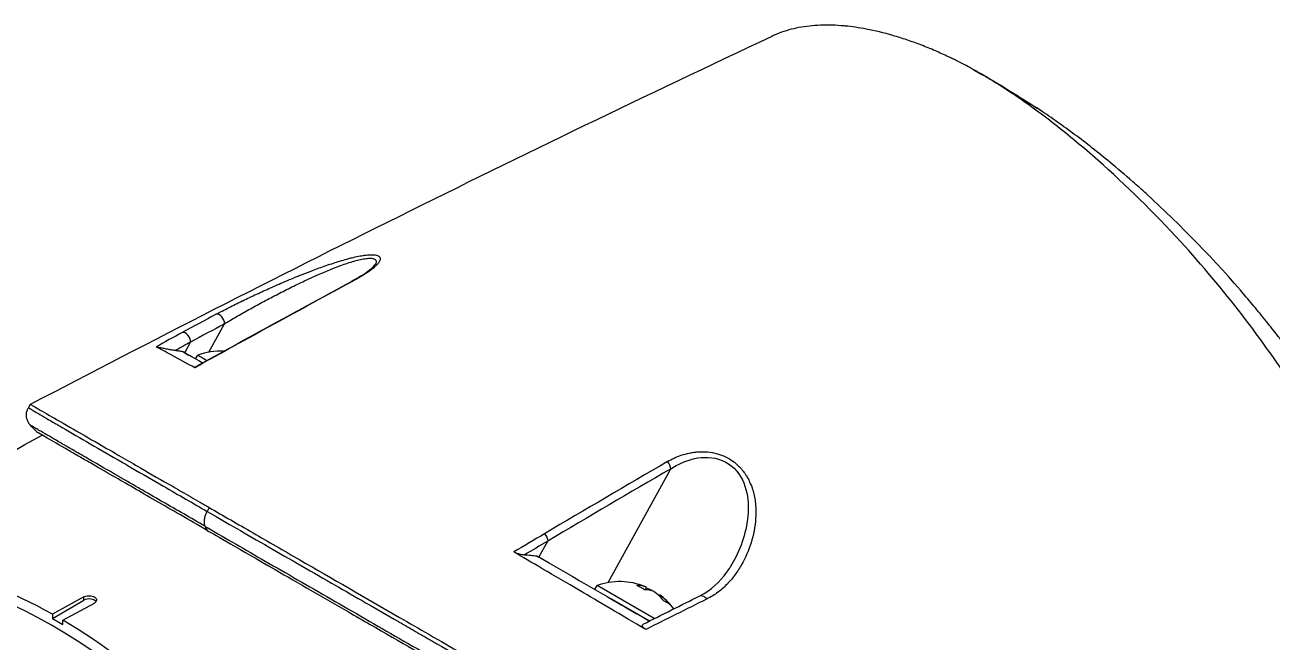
# Model space of a CAD drawing. Header units: millimetres. Extents: x 0 to 4378, y 0 to 2376.
# Drawn here: x 2588.9 to 2672.8, y 1942.1 to 1983.7 of the extents above; entities that cross this region are included whole.
import ezdxf

# ---------------------------------------------------------------- set-up
doc = ezdxf.new("R2010")
doc.units = ezdxf.units.MM
doc.header["$LTSCALE"] = 0.2
doc.layers.add('01_Object Line', color=4, linetype='Continuous')

# ---------------------------------------------------------------- blocks, each defined once
blk = doc.blocks.new('A$C7c2cc22e_1')
for p, q in [((102.235, 933.529), (102.235, 933.529)), ((91.054, 927.633), (92.104, 929.544)), ((89.428, 927.594), (89.821, 928.309)), ((89.3, 927.669), (89.69, 927.443)), ((90.157, 927.176), (90.306, 927.434)), ((90.174, 926.626), (90.174, 926.626)), ((90.65, 926.889), (90.65, 926.889)), ((78.909, 923.898), (79.039, 924.124)), ((78.905, 923.9), (78.905, 923.9)), ((80.008, 922.151), (80.009, 922.151)), ((117.924, 912.119), (122.132, 919.782)), ((125.691, 920.304), (125.69, 920.304)), ((91.08, 917.172), (90.933, 916.919)), ((113.263, 913.833), (113.858, 914.917)), ((113.139, 913.904), (113.263, 913.833)), ((113.947, 913.437), (113.263, 913.833)), ((117.026, 911.662), (117.176, 911.921)), ((121.026, 909.698), (117.176, 911.921)), ((120.409, 911.632), (120.512, 911.809)), ((120.857, 911.57), (120.874, 911.6)), ((82.646, 911.156), (80.525, 909.994)), ((80.525, 909.712), (82.646, 910.937)), ((81.232, 909.586), (83.353, 910.748)), ((82.646, 910.937), (82.646, 911.156)), ((120.705, 909.537), (118.107, 911.037)), ((118.714, 910.685), (118.715, 910.686)), ((118.714, 910.685), (118.714, 910.685)), ((121.351, 911.242), (121.387, 911.304)), ((124.101, 911.241), (124.101, 911.241)), ((80.525, 909.994), (80.525, 909.712)), ((80.525, 909.712), (81.232, 909.304)), ((81.232, 909.304), (81.232, 909.586))]:
    blk.add_line(p, q)
for centre, start, end in [((91.834, 923.181), 87.31196, 109.76118), ((91.834, 923.181), 86.57303, 86.57396), ((118.704, 907.668), 67.98555, 109.76073), ((118.704, 907.668), 36.52422, 52.01445)]:
    blk.add_arc(centre, 4.52, start, end)
for centre, major_axis, ratio, start_param, end_param in [((133.08, 906.746), (-1.496, 41.655), 0.767694, 5.786682, 5.852422), ((66.368, 163.644), (435.313, 800.982), 0.572302, 0.719728, 0.72334), ((91.744, 929.737), (-0.237, 0.44), 0.615624, 3.963437, 6.144097), ((72.344, 153.682), (434.089, 810.828), 0.577163, 0.716886, 0.720464), ((65.959, 147.163), (444.564, 818.233), 0.57237, 0.723269, 0.725998), ((72.036, 140.179), (441.655, 824.96), 0.577163, 0.720458, 0.722055), ((89.461, 928.501), (-0.239, 0.439), 0.6137, 3.961397, 6.133418), ((93.294, 925.709), (-2.988, 1.725), 0.000011, 6.283177, 6.938609), ((93.144, 925.449), (2.988, -1.725), 0.000011, 3.723713, 3.723726), ((93.294, 925.709), (2.988, -1.725), 0.000011, 3.813039, 3.813052), ((132.997, -284.581), (678.522, 1280.583), 0.58036, 0.750947, 0.759176), ((127.981, -285.399), (685.926, 1281.23), 0.577163, 0.753645, 0.761848), ((80.525, 877.379), (19.5, -33.775), 0.57735, 0, 3.141593), ((77.343, 875.542), (19.5, -33.775), 0.57735, 0, 3.141593), ((132.983, -290.741), (682.157, 1287.152), 0.580301, 0.759225, 0.761263), ((128.043, -291.078), (689.171, 1287.289), 0.577163, 0.761844, 0.763406), ((118.575, 910.767), (-32.305, 18.651), 0.000022, 1.401729, 1.636771), ((76.282, 874.929), (19.5, -33.775), 0.57735, 6.276472, 9.431491), ((118.448, 907.816), (2.252, 3.901), 0.57735, 0.080554, 0.3277), ((117.979, 908.086), (2.14, 3.707), 0.816497, 6.1984, 6.367971), ((118.96, 907.52), (2.252, 3.901), 0.57735, 0.080554, 0.3277), ((118.523, 907.772), (2.252, 3.901), 0.816497, 0.080554, 0.114044), ((118.885, 907.563), (2.252, 3.901), 0.816497, 0.080554, 0.195507), ((118.448, 907.816), (2.252, 3.901), 0.57735, 6.169141, 6.202632), ((118.523, 907.772), (2.252, 3.901), 0.816497, 5.955485, 6.202632), ((111.779, 895.424), (17.875, -30.96), 0.57735, 1.774055, 1.774076), ((83, 910.733), (0.5, 0), 0.57735, 0.381749, 2.356194), ((120.013, 909.935), (-2.208, 1.275), 0.000022, 5.341257, 5.447657), ((120.013, 909.935), (-2.208, 1.275), 0.000022, 0.859657, 1.889101), ((83.013, 137.172), (-485.437, -793.309), 0.582463, 3.889647, 3.895732), ((118.885, 907.563), (2.252, 3.901), 0.816497, 5.955485, 6.202632), ((119.729, 907.076), (2.14, 3.707), 0.57735, 6.1984, 6.367971)]:
    blk.add_ellipse(centre, major_axis=major_axis, ratio=ratio, start_param=start_param, end_param=end_param)
for points, knots in [([(140.834, 947.514), (140.532, 947.657), (140.234, 947.792), (139.939, 947.919), (139.611, 948.06), (139.287, 948.192), (138.966, 948.315), (138.645, 948.439), (138.328, 948.553), (138.014, 948.659), (137.7, 948.765), (137.389, 948.863), (137.083, 948.952), (136.469, 949.131), (135.871, 949.276), (135.289, 949.386), (134.806, 949.478), (134.334, 949.546), (133.874, 949.591), (133.782, 949.6), (133.69, 949.607), (133.599, 949.614), (133.053, 949.656), (132.529, 949.663), (132.027, 949.636), (131.523, 949.608), (131.041, 949.546), (130.583, 949.449), (130.125, 949.352), (129.69, 949.22), (129.28, 949.052), (129.167, 949.007), (129.057, 948.958), (128.949, 948.907)], [0, 0, 0, 0, 0.0296065, 0.0296065, 0.0296065, 0.0625552, 0.0625552, 0.0625552, 0.0956223, 0.0956223, 0.0956223, 0.1287583, 0.1287583, 0.1287583, 0.1950345, 0.1950345, 0.1950345, 0.25, 0.25, 0.25, 0.2609996, 0.2609996, 0.2609996, 0.3271356, 0.3271356, 0.3271356, 0.3936018, 0.3936018, 0.3936018, 0.4600955, 0.4600955, 0.4600955, 0.4782522, 0.4782522, 0.4782522, 0.4782522]), ([(145.074, 945.075), (145.055, 945.088), (145.032, 945.103), (144.984, 945.135), (144.961, 945.151), (144.894, 945.196), (144.849, 945.225), (144.713, 945.315), (144.623, 945.374), (144.354, 945.549), (144.174, 945.663), (143.637, 945.999), (143.281, 946.214), (142.572, 946.622), (142.22, 946.815), (141.697, 947.088), (141.523, 947.177), (141.264, 947.306), (141.177, 947.349), (141.048, 947.412), (141.005, 947.432), (140.941, 947.463), (140.919, 947.474), (140.873, 947.496), (140.851, 947.506), (140.834, 947.514)], [0.000006, 0.000006, 0.000006, 0.000006, 0.0077656, 0.0077656, 0.0144608, 0.0144608, 0.0278513, 0.0278513, 0.0546324, 0.0546324, 0.1081958, 0.1081958, 0.2151263, 0.2151263, 0.321952, 0.321952, 0.3753541, 0.3753541, 0.4020519, 0.4020519, 0.4154008, 0.4154008, 0.4220656, 0.4220656, 0.4297877, 0.4297877, 0.4297877, 0.4297877]), ([(170.48, 900.155), (170.481, 900.158), (170.482, 900.161), (170.535, 900.286), (170.584, 900.41), (170.678, 900.663), (170.727, 900.803), (170.837, 901.134), (170.898, 901.336), (170.972, 901.609), (170.99, 901.68), (171.073, 902.012), (171.132, 902.288), (171.263, 903.024), (171.322, 903.497), (171.517, 906.142), (171.274, 909.07), (169.968, 913.168), (169.903, 913.369), (169.762, 913.784), (169.69, 913.992), (169.545, 914.398), (169.471, 914.599), (169.093, 915.606), (168.759, 916.421), (168.209, 917.665), (168.017, 918.084), (167.006, 920.21), (166.065, 921.948), (164.748, 924.124), (164.481, 924.554), (161.975, 928.485), (159.339, 931.903), (154.657, 937.025), (152.778, 938.872), (149.903, 941.41), (148.94, 942.212), (147.015, 943.716), (146.037, 944.429), (145.074, 945.075)], [0.717541, 0.717541, 0.717541, 0.717541, 0.718212, 0.718212, 0.74576, 0.74576, 0.776284, 0.776284, 0.820204, 0.820204, 0.834927, 0.834927, 0.896521, 0.896521, 0.995652, 0.995652, 1.428405, 1.428405, 1.450296, 1.450296, 1.471663, 1.471663, 1.492327, 1.492327, 1.574835, 1.574835, 1.616316, 1.616316, 1.784634, 1.784634, 1.826029, 1.826029, 2.164003, 2.164003, 2.373598, 2.373598, 2.479923, 2.479923, 2.586935, 2.586935, 2.586935, 2.586935]), ([(171.447, 910.797), (171.446, 910.93), (171.441, 911.064), (171.426, 911.367), (171.414, 911.537), (171.391, 911.792), (171.382, 911.88), (171.324, 912.395), (171.252, 912.838), (171.111, 913.533), (171.055, 913.785), (170.922, 914.317), (170.846, 914.595), (170.676, 915.166), (170.582, 915.461), (170.374, 916.065), (170.261, 916.372), (170.022, 916.989), (169.895, 917.3), (169.212, 918.898), (168.545, 920.231), (167.588, 921.924), (167.398, 922.252), (166.793, 923.266), (166.36, 923.957), (165.444, 925.351), (164.961, 926.054), (164.209, 927.103), (163.955, 927.449), (163.439, 928.139), (163.178, 928.482), (162.649, 929.163), (162.378, 929.506), (161.827, 930.188), (161.54, 930.537), (161.129, 931.028), (160.996, 931.186), (158.764, 933.808), (156.478, 936.167), (153.822, 938.578), (153.526, 938.842), (152.711, 939.558), (152.189, 940.002), (150.888, 941.077), (150.106, 941.693), (148.935, 942.568), (148.545, 942.851), (147.769, 943.398), (147.383, 943.663), (146.998, 943.918)], [1.308609, 1.308609, 1.308609, 1.308609, 1.384705, 1.384705, 1.477831, 1.477831, 1.526561, 1.526561, 1.759973, 1.759973, 1.890971, 1.890971, 2.029156, 2.029156, 2.171186, 2.171186, 2.316283, 2.316283, 2.460898, 2.460898, 3.049329, 3.049329, 3.189055, 3.189055, 3.478614, 3.478614, 3.769885, 3.769885, 3.913253, 3.913253, 4.056001, 4.056001, 4.19686, 4.19686, 4.341119, 4.341119, 4.411312, 4.411312, 5.498875, 5.498875, 5.634552, 5.634552, 5.872375, 5.872375, 6.229939, 6.229939, 6.408513, 6.408513, 6.587137, 6.587137, 6.587137, 6.587137]), ([(91.546, 930.193), (91.8, 930.33), (92.086, 930.478), (92.383, 930.629), (92.687, 930.782), (93.001, 930.937), (93.298, 931.08), (93.31, 931.086), (93.322, 931.092), (93.334, 931.097), (93.634, 931.242), (93.951, 931.392), (94.268, 931.539), (94.58, 931.684), (94.895, 931.827), (95.204, 931.964), (95.224, 931.973), (95.245, 931.983), (95.266, 931.992), (95.611, 932.145), (95.945, 932.29), (96.29, 932.436), (96.542, 932.543), (96.8, 932.65), (97.07, 932.759), (97.16, 932.795), (97.249, 932.831), (97.338, 932.867), (97.574, 932.96), (97.805, 933.05), (98.032, 933.136), (98.343, 933.254), (98.613, 933.352), (98.938, 933.465), (99.114, 933.525), (99.274, 933.579), (99.438, 933.632), (99.576, 933.677), (99.715, 933.721), (99.866, 933.767), (100.03, 933.816), (100.188, 933.862), (100.34, 933.903), (100.383, 933.915), (100.423, 933.926), (100.462, 933.936), (100.563, 933.963), (100.66, 933.987), (100.778, 934.015), (100.942, 934.054), (101.095, 934.086), (101.239, 934.112), (101.299, 934.123), (101.353, 934.133), (101.406, 934.141), (101.48, 934.153), (101.554, 934.163), (101.641, 934.173), (101.703, 934.18), (101.761, 934.185), (101.816, 934.189), (101.945, 934.198), (102.055, 934.198), (102.157, 934.19), (102.22, 934.185), (102.28, 934.177), (102.335, 934.163), (102.362, 934.156), (102.387, 934.148), (102.41, 934.14), (102.476, 934.115), (102.525, 934.081), (102.555, 934.039), (102.585, 933.997), (102.595, 933.947), (102.587, 933.893), (102.587, 933.889), (102.586, 933.886), (102.586, 933.882), (102.577, 933.833), (102.552, 933.775), (102.513, 933.713), (102.449, 933.611), (102.348, 933.502), (102.242, 933.404), (102.206, 933.371), (102.167, 933.337), (102.124, 933.301), (101.966, 933.169), (101.765, 933.026), (101.569, 932.899), (101.55, 932.886), (101.53, 932.874), (101.509, 932.861), (101.452, 932.824), (101.391, 932.787), (101.331, 932.75), (101.276, 932.717), (101.221, 932.684), (101.169, 932.654), (101.16, 932.649), (101.151, 932.644), (101.143, 932.639), (101.022, 932.569), (100.903, 932.504), (100.742, 932.417)], [0, 0, 0, 0, 0.06061, 0.06061, 0.06061, 0.122541, 0.122541, 0.122541, 0.125, 0.125, 0.125, 0.18804, 0.18804, 0.18804, 0.25, 0.25, 0.25, 0.254168, 0.254168, 0.254168, 0.323919, 0.323919, 0.323919, 0.375, 0.375, 0.375, 0.39207, 0.39207, 0.39207, 0.4375, 0.4375, 0.4375, 0.5, 0.5, 0.5, 0.533908, 0.533908, 0.533908, 0.5625, 0.5625, 0.5625, 0.59375, 0.59375, 0.59375, 0.602455, 0.602455, 0.602455, 0.625, 0.625, 0.625, 0.65625, 0.65625, 0.65625, 0.669312, 0.669312, 0.669312, 0.6875, 0.6875, 0.6875, 0.700546, 0.700546, 0.700546, 0.731289, 0.731289, 0.731289, 0.75, 0.75, 0.75, 0.759109, 0.759109, 0.759109, 0.785061, 0.785061, 0.785061, 0.81088, 0.81088, 0.81088, 0.8125, 0.8125, 0.8125, 0.835978, 0.835978, 0.835978, 0.875, 0.875, 0.875, 0.888263, 0.888263, 0.888263, 0.9375, 0.9375, 0.9375, 0.942362, 0.942362, 0.942362, 0.956225, 0.956225, 0.956225, 0.96875, 0.96875, 0.96875, 0.970886, 0.970886, 0.970886, 1, 1, 1, 1]), ([(92.104, 929.544), (92.35, 929.696), (92.612, 929.852), (92.886, 930.011), (93.16, 930.171), (93.445, 930.333), (93.739, 930.498), (94.034, 930.663), (94.337, 930.829), (94.643, 930.993), (94.948, 931.158), (95.258, 931.321), (95.571, 931.483), (95.885, 931.646), (96.202, 931.807), (96.523, 931.967), (96.845, 932.126), (97.172, 932.285), (97.498, 932.437), (98.149, 932.742), (98.797, 933.03), (99.444, 933.285), (99.767, 933.412), (100.083, 933.528), (100.389, 933.629), (100.695, 933.73), (100.99, 933.817), (101.254, 933.875), (101.387, 933.904), (101.513, 933.927), (101.628, 933.941), (101.744, 933.956), (101.847, 933.962), (101.937, 933.959), (102.028, 933.956), (102.105, 933.944), (102.163, 933.922), (102.222, 933.901), (102.263, 933.87), (102.287, 933.831), (102.311, 933.792), (102.316, 933.745), (102.305, 933.691), (102.295, 933.642), (102.271, 933.588), (102.235, 933.529)], [0, 0, 0, 0, 0.0645641, 0.0645641, 0.0645641, 0.1291281, 0.1291281, 0.1291281, 0.1936922, 0.1936922, 0.1936922, 0.2582563, 0.2582563, 0.2582563, 0.3228204, 0.3228204, 0.3228204, 0.3873844, 0.3873844, 0.3873844, 0.5165126, 0.5165126, 0.5165126, 0.5810767, 0.5810767, 0.5810767, 0.6456407, 0.6456407, 0.6456407, 0.6779228, 0.6779228, 0.6779228, 0.7102048, 0.7102048, 0.7102048, 0.7424869, 0.7424869, 0.7424869, 0.7747689, 0.7747689, 0.7747689, 0.8070509, 0.8070509, 0.8070509, 0.8367147, 0.8367147, 0.8367147, 0.8367147]), ([(100.636, 932.397), (101.005, 932.597), (101.349, 932.798), (101.779, 933.096), (101.913, 933.2), (102.131, 933.394), (102.212, 933.491), (102.235, 933.529)], [0, 0, 0, 0, 0.1540517, 0.1540517, 0.2386667, 0.2386667, 0.329116, 0.329116, 0.329116, 0.329116]), ([(88.784, 927.743), (88.712, 927.753), (88.618, 927.768), (88.41, 927.803), (88.293, 927.823), (88.076, 927.864), (87.988, 927.881), (87.843, 927.911), (87.784, 927.924), (87.692, 927.945), (87.654, 927.954), (87.591, 927.97), (87.566, 927.976), (87.535, 927.985), (87.526, 927.988), (87.511, 927.993), (87.506, 927.996), (87.503, 927.997)], [0.000232, 0.000232, 0.000232, 0.000232, 0.0359808, 0.0359808, 0.0704873, 0.0704873, 0.0988763, 0.0988763, 0.1227668, 0.1227668, 0.1415958, 0.1415958, 0.1576899, 0.1576899, 0.1672569, 0.1672569, 0.176809, 0.176809, 0.176809, 0.176809]), ([(90.101, 926.585), (89.623, 926.84), (89.037, 927.172), (88.163, 927.647), (87.769, 927.844), (87.503, 927.997)], [0.0000029, 0.0000029, 0.0000029, 0.0000029, 0.3832328, 0.3832328, 0.6375563, 0.6375563, 0.6375563, 0.6375563]), ([(89.299, 927.667), (89.213, 927.679), (89.127, 927.692), (88.955, 927.717), (88.869, 927.73), (88.784, 927.743)], [-0.08689932, -0.08689932, -0.08689932, -0.08689932, -0.04352603, -0.04352603, -0.00023242, -0.00023242, -0.00023242, -0.00023242]), ([(90.618, 926.907), (90.608, 926.913), (90.599, 926.919), (90.589, 926.924), (90.358, 927.059), (90.157, 927.177), (89.975, 927.281), (89.97, 927.284), (89.965, 927.287), (89.96, 927.29), (89.674, 927.454), (89.453, 927.574), (89.299, 927.667)], [0.2376651, 0.2376651, 0.2376651, 0.2376651, 0.2496691, 0.2496691, 0.2496691, 0.5366951, 0.5366951, 0.5366951, 0.5448948, 0.5448948, 0.5448948, 1, 1, 1, 1]), ([(90.101, 926.585), (90.09, 926.591), (90.084, 926.596), (90.079, 926.605), (90.081, 926.609), (90.086, 926.613), (90.086, 926.613), (90.087, 926.614)], [0, 0, 0, 0, 0.00895126, 0.00895126, 0.01944765, 0.01944765, 0.0212621, 0.0212621, 0.0212621, 0.0212621]), ([(79.039, 924.124), (79.039, 924.124), (79.041, 924.123), (79.061, 924.112), (79.129, 924.072), (79.36, 923.939), (79.51, 923.852), (79.876, 923.641), (80.082, 923.522), (80.749, 923.137), (81.285, 922.828), (82.435, 922.164), (82.994, 921.841), (84.097, 921.204), (84.609, 920.909), (85.569, 920.354), (86.003, 920.104), (87.14, 919.447), (87.868, 919.027), (89.026, 918.358), (89.423, 918.129), (90.033, 917.777), (90.239, 917.658), (90.552, 917.477), (90.656, 917.417), (90.815, 917.326), (90.867, 917.295), (90.947, 917.249), (90.973, 917.234), (91.027, 917.203), (91.053, 917.188), (91.08, 917.172)], [-3.482214, -3.482214, -3.482214, -3.482214, -3.40942, -3.40942, -2.98401, -2.98401, -2.611687, -2.611687, -2.28576, -2.28576, -1.715015, -1.715015, -1.28633, -1.28633, -0.964845, -0.964845, -0.723574, -0.723574, -0.36177, -0.36177, -0.180858, -0.180858, -0.090444, -0.090444, -0.045229, -0.045229, -0.022617, -0.022617, -0.011309, -0.011309, -0.000001, -0.000001, -0.000001, -0.000001]), ([(79.042, 922.717), (79.022, 922.739), (79.001, 922.763), (78.957, 922.822), (78.933, 922.858), (78.874, 922.96), (78.843, 923.03), (78.789, 923.201), (78.773, 923.308), (78.777, 923.516), (78.796, 923.621), (78.849, 923.781), (78.876, 923.841), (78.909, 923.898)], [0, 0, 0, 0, 0.0104508, 0.0104508, 0.023658, 0.023658, 0.0465251, 0.0465251, 0.0780165, 0.0780165, 0.1092773, 0.1092773, 0.1288377, 0.1288377, 0.1288377, 0.1288377]), ([(78.905, 923.9), (78.905, 923.899), (78.941, 923.876), (79.047, 923.813), (79.096, 923.783), (79.161, 923.745), (79.248, 923.694), (79.355, 923.631), (79.494, 923.549), (79.677, 923.442), (79.842, 923.345), (80.043, 923.228), (80.291, 923.084), (80.414, 923.012), (80.549, 922.933), (80.697, 922.847), (80.771, 922.804), (80.849, 922.759), (80.929, 922.712), (81.01, 922.665), (81.103, 922.611), (81.182, 922.565), (81.195, 922.557), (81.209, 922.549), (81.223, 922.541), (82.32, 921.903), (83.728, 921.086), (85.217, 920.224), (85.427, 920.102), (85.639, 919.979), (85.851, 919.856), (86.566, 919.443), (87.29, 919.024), (88.001, 918.612), (89.022, 918.022), (90.024, 917.443), (90.933, 916.919)], [0.5650032, 0.5650032, 0.5650032, 0.5650032, 0.625, 0.625, 0.625, 0.6529348, 0.6529348, 0.6529348, 0.6875, 0.6875, 0.6875, 0.71875, 0.71875, 0.71875, 0.734375, 0.734375, 0.734375, 0.7421875, 0.7421875, 0.7421875, 0.75, 0.75, 0.75, 0.7513839, 0.7513839, 0.7513839, 0.8597114, 0.8597114, 0.8597114, 0.875, 0.875, 0.875, 0.9263298, 0.9263298, 0.9263298, 0.9999663, 0.9999663, 0.9999663, 0.9999663]), ([(90.795, 915.911), (89.844, 916.465), (88.875, 917.019), (87.93, 917.565), (87.902, 917.581), (87.875, 917.596), (87.848, 917.612), (87.362, 917.893), (86.882, 918.171), (86.411, 918.443), (86.176, 918.579), (85.943, 918.713), (85.713, 918.846), (85.598, 918.913), (85.484, 918.978), (85.371, 919.044), (85.317, 919.075), (85.262, 919.107), (85.208, 919.138), (85.206, 919.139), (85.204, 919.141), (85.202, 919.142), (85.146, 919.174), (85.065, 919.221), (85.034, 919.239), (84.531, 919.53), (83.909, 919.89), (83.244, 920.275), (82.911, 920.468), (82.569, 920.666), (82.229, 920.863), (82.059, 920.961), (81.89, 921.059), (81.723, 921.156), (81.639, 921.205), (81.556, 921.253), (81.474, 921.3), (81.433, 921.324), (81.392, 921.348), (81.351, 921.371), (81.335, 921.381), (81.319, 921.39), (81.303, 921.4), (81.299, 921.402), (81.295, 921.404), (81.291, 921.407), (81.27, 921.418), (81.234, 921.44), (81.23, 921.442), (81.124, 921.503), (80.83, 921.674), (80.459, 921.889), (80.274, 921.997), (80.072, 922.114), (79.879, 922.227), (79.782, 922.283), (79.687, 922.338), (79.598, 922.39), (79.554, 922.416), (79.511, 922.441), (79.47, 922.465), (79.449, 922.477), (79.429, 922.489), (79.409, 922.5), (79.4, 922.506), (79.39, 922.511), (79.381, 922.517), (79.377, 922.519), (79.374, 922.521), (79.37, 922.523), (79.369, 922.524), (79.368, 922.525), (79.366, 922.525), (79.361, 922.528), (79.353, 922.533), (79.352, 922.534), (79.236, 922.602), (79.041, 922.716), (79.04, 922.718)], [0.0000259, 0.0000259, 0.0000259, 0.0000259, 0.0607503, 0.0607503, 0.0607503, 0.0625, 0.0625, 0.0625, 0.09375, 0.09375, 0.09375, 0.109375, 0.109375, 0.109375, 0.1171875, 0.1171875, 0.1171875, 0.1209386, 0.1209386, 0.1209386, 0.1210938, 0.1210938, 0.1210938, 0.125, 0.125, 0.125, 0.1875, 0.1875, 0.1875, 0.21875, 0.21875, 0.21875, 0.234375, 0.234375, 0.234375, 0.2421875, 0.2421875, 0.2421875, 0.2460938, 0.2460938, 0.2460938, 0.247666, 0.247666, 0.247666, 0.2480469, 0.2480469, 0.2480469, 0.25, 0.25, 0.25, 0.3125, 0.3125, 0.3125, 0.34375, 0.34375, 0.34375, 0.359375, 0.359375, 0.359375, 0.3671875, 0.3671875, 0.3671875, 0.3710937, 0.3710937, 0.3710937, 0.3730469, 0.3730469, 0.3730469, 0.3737652, 0.3737652, 0.3737652, 0.3740234, 0.3740234, 0.3740234, 0.3751599, 0.3751599, 0.3751599, 0.4660914, 0.4660914, 0.4660914, 0.4660914]), ([(90.946, 915.633), (90.323, 915.993), (89.721, 916.34), (88.564, 917.008), (88.011, 917.327), (86.422, 918.245), (85.47, 918.794), (84.06, 919.609), (83.545, 919.905), (82.814, 920.328), (82.564, 920.472), (82.061, 920.762), (81.814, 920.905), (80.978, 921.388), (80.513, 921.657), (79.981, 921.963), (79.83, 922.051), (79.549, 922.213), (79.465, 922.262), (79.464, 922.262)], [0, 0, 0, 0, 0.264332, 0.264332, 0.528758, 0.528758, 1.056139, 1.056139, 1.406505, 1.406505, 1.606603, 1.606603, 1.835356, 1.835356, 2.445847, 2.445847, 2.794554, 2.794554, 3.318055, 3.318055, 3.318055, 3.318055]), ([(121.918, 920.273), (122.066, 920.36), (122.218, 920.438), (122.372, 920.508), (122.526, 920.578), (122.656, 920.631), (122.843, 920.694), (123.03, 920.757), (123.217, 920.808), (123.404, 920.846), (123.507, 920.867), (123.603, 920.883), (123.703, 920.896), (123.785, 920.907), (123.87, 920.916), (123.967, 920.923), (124.398, 920.953), (124.826, 920.923), (125.279, 920.795), (125.465, 920.743), (125.651, 920.673), (125.826, 920.589), (126.191, 920.413), (126.465, 920.198), (126.697, 919.969), (126.864, 919.805), (127.031, 919.603), (127.16, 919.411), (127.185, 919.375), (127.207, 919.339), (127.228, 919.307), (127.283, 919.219), (127.334, 919.127), (127.382, 919.033), (127.408, 918.98), (127.434, 918.926), (127.458, 918.872), (127.526, 918.72), (127.596, 918.532), (127.638, 918.397), (127.722, 918.127), (127.782, 917.846), (127.818, 917.553), (127.836, 917.405), (127.849, 917.241), (127.855, 917.082), (127.86, 916.927), (127.859, 916.775), (127.855, 916.642), (127.835, 916.101), (127.743, 915.536), (127.593, 914.999), (127.447, 914.479), (127.26, 914.004), (126.999, 913.513), (126.99, 913.497), (126.981, 913.481), (126.973, 913.465), (126.835, 913.211), (126.685, 912.97), (126.523, 912.742), (126.361, 912.515), (126.207, 912.323), (125.999, 912.1), (125.989, 912.089), (125.979, 912.079), (125.97, 912.069), (125.772, 911.86), (125.582, 911.684), (125.344, 911.502), (125.331, 911.493), (125.319, 911.483), (125.306, 911.474), (125.072, 911.298), (124.868, 911.172), (124.537, 911.008)], [0, 0, 0, 0, 0.03125, 0.03125, 0.03125, 0.0625, 0.0625, 0.0625, 0.09375, 0.09375, 0.09375, 0.110985, 0.110985, 0.110985, 0.125, 0.125, 0.125, 0.1875, 0.1875, 0.1875, 0.213151, 0.213151, 0.213151, 0.266654, 0.266654, 0.266654, 0.305187, 0.305187, 0.305187, 0.3125, 0.3125, 0.3125, 0.332554, 0.332554, 0.332554, 0.34375, 0.34375, 0.34375, 0.375, 0.375, 0.375, 0.4375, 0.4375, 0.4375, 0.469225, 0.469225, 0.469225, 0.5, 0.5, 0.5, 0.625, 0.625, 0.625, 0.746043, 0.746043, 0.746043, 0.75, 0.75, 0.75, 0.8125, 0.8125, 0.8125, 0.875, 0.875, 0.875, 0.877935, 0.877935, 0.877935, 0.9375, 0.9375, 0.9375, 0.940676, 0.940676, 0.940676, 1, 1, 1, 1]), ([(122.132, 919.782), (122.61, 920.097), (123.135, 920.341), (124.324, 920.598), (124.984, 920.595), (126.186, 920.106), (126.673, 919.611), (127.229, 918.485), (127.337, 917.864), (127.36, 916.057), (127.029, 914.888), (126.403, 913.627), (126.287, 913.414), (126.162, 913.208)], [0, 0, 0, 0, 0.125, 0.125, 0.25, 0.25, 0.375, 0.375, 0.5, 0.5, 0.75, 0.75, 0.8020316, 0.8020316, 0.8020316, 0.8020316]), ([(90.935, 916.918), (90.911, 916.876), (90.888, 916.833), (90.867, 916.788), (90.846, 916.743), (90.827, 916.696), (90.81, 916.649), (90.793, 916.602), (90.778, 916.555), (90.766, 916.507), (90.754, 916.46), (90.744, 916.412), (90.738, 916.366), (90.732, 916.32), (90.728, 916.275), (90.728, 916.232), (90.728, 916.189), (90.73, 916.148), (90.736, 916.109), (90.741, 916.071), (90.749, 916.034), (90.759, 916.001), (90.769, 915.968), (90.781, 915.937), (90.796, 915.91)], [0, 0, 0, 0, 0.125, 0.125, 0.125, 0.25, 0.25, 0.25, 0.375, 0.375, 0.375, 0.5, 0.5, 0.5, 0.625, 0.625, 0.625, 0.75, 0.75, 0.75, 0.875, 0.875, 0.875, 1, 1, 1, 1]), ([(90.935, 916.918), (91.985, 916.311), (93.265, 915.573), (94.807, 914.684), (95.492, 914.289), (96.229, 913.864), (97.017, 913.41), (97.034, 913.4), (97.05, 913.391), (97.067, 913.381), (97.77, 912.976), (98.515, 912.547), (99.301, 912.094), (99.96, 911.715), (100.647, 911.319), (101.361, 910.907), (101.453, 910.854), (101.546, 910.801), (101.638, 910.747), (102.337, 910.345), (103.06, 909.928), (103.808, 909.498), (103.876, 909.459), (103.943, 909.42), (104.011, 909.381), (104.369, 909.174), (104.733, 908.965), (105.103, 908.752), (105.322, 908.626), (105.543, 908.498), (105.766, 908.37), (105.878, 908.306), (105.99, 908.241), (106.102, 908.176), (106.204, 908.118), (106.283, 908.073), (106.401, 908.005), (106.414, 907.997), (106.427, 907.99), (106.441, 907.982), (107.932, 907.123), (109.327, 906.32), (110.618, 905.576), (111.452, 905.096), (112.243, 904.641), (112.99, 904.21), (113.839, 903.721), (114.632, 903.265), (115.37, 902.84), (116.023, 902.464), (116.633, 902.113), (117.2, 901.786), (118.283, 901.163), (119.211, 900.628), (119.992, 900.179), (120.165, 900.079), (120.331, 899.983), (120.49, 899.892), (120.927, 899.64), (121.311, 899.419), (121.642, 899.229), (121.807, 899.133), (121.959, 899.046), (122.098, 898.966), (122.142, 898.94), (122.185, 898.916), (122.226, 898.892), (122.25, 898.878), (122.274, 898.864), (122.297, 898.851), (122.329, 898.833), (122.359, 898.815), (122.389, 898.798), (122.404, 898.789), (122.419, 898.781), (122.434, 898.772), (122.438, 898.77), (122.44, 898.769), (122.441, 898.768), (122.443, 898.767), (122.444, 898.767), (122.447, 898.765), (122.452, 898.762), (122.46, 898.757), (122.477, 898.748), (122.968, 898.465), (123.453, 898.186), (123.932, 897.91), (125.403, 897.062), (126.82, 896.246), (128.183, 895.462), (129.587, 894.653), (130.934, 893.877), (132.224, 893.134), (133.557, 892.366), (134.829, 891.634), (136.043, 890.934), (136.446, 890.702), (136.842, 890.474), (137.232, 890.25), (137.445, 890.127), (137.657, 890.005), (137.866, 889.884), (138.47, 889.537), (139.057, 889.198), (139.63, 888.868), (140.809, 888.189), (141.923, 887.547), (142.977, 886.941), (143.519, 886.628), (144.046, 886.325), (144.556, 886.031), (145.078, 885.73), (145.583, 885.439), (146.072, 885.157), (146.629, 884.837), (147.164, 884.528), (147.68, 884.231)], [0.0000003, 0.0000003, 0.0000003, 0.0000003, 0.0859853, 0.0859853, 0.0859853, 0.1241981, 0.1241981, 0.1241981, 0.125, 0.125, 0.125, 0.1589987, 0.1589987, 0.1589987, 0.1875, 0.1875, 0.1875, 0.1911709, 0.1911709, 0.1911709, 0.21875, 0.21875, 0.21875, 0.2212271, 0.2212271, 0.2212271, 0.234375, 0.234375, 0.234375, 0.2421875, 0.2421875, 0.2421875, 0.2460938, 0.2460938, 0.2460938, 0.2496161, 0.2496161, 0.2496161, 0.25, 0.25, 0.25, 0.2912742, 0.2912742, 0.2912742, 0.3179228, 0.3179228, 0.3179228, 0.3481944, 0.3481944, 0.3481944, 0.375, 0.375, 0.375, 0.4261619, 0.4261619, 0.4261619, 0.4375, 0.4375, 0.4375, 0.46875, 0.46875, 0.46875, 0.484375, 0.484375, 0.484375, 0.4893023, 0.4893023, 0.4893023, 0.4921875, 0.4921875, 0.4921875, 0.4960938, 0.4960938, 0.4960938, 0.4980469, 0.4980469, 0.4980469, 0.4986572, 0.4986572, 0.4986572, 0.4992676, 0.4992676, 0.4992676, 0.5, 0.5, 0.5, 0.5215625, 0.5215625, 0.5215625, 0.5877727, 0.5877727, 0.5877727, 0.656049, 0.656049, 0.656049, 0.7265974, 0.7265974, 0.7265974, 0.75, 0.75, 0.75, 0.7627993, 0.7627993, 0.7627993, 0.7996666, 0.7996666, 0.7996666, 0.8755356, 0.8755356, 0.8755356, 0.9146293, 0.9146293, 0.9146293, 0.9545641, 0.9545641, 0.9545641, 1, 1, 1, 1]), ([(91.08, 917.172), (92.018, 916.631), (93.002, 916.063), (95.043, 914.885), (96.096, 914.276), (99.341, 912.403), (101.593, 911.103), (104.539, 909.402), (105.195, 909.023), (106.601, 908.211), (107.352, 907.778), (110.104, 906.189), (112.097, 905.038), (114.584, 903.603), (115.102, 903.303), (116.807, 902.319), (117.98, 901.642), (120.38, 900.256), (121.605, 899.549), (123.431, 898.495), (124.049, 898.138), (125.295, 897.419), (125.923, 897.056), (127.189, 896.325), (127.826, 895.957), (129.798, 894.819), (131.106, 894.064), (133.04, 892.947), (133.695, 892.569), (135.011, 891.81), (135.671, 891.428), (136.997, 890.663), (137.662, 890.279), (138.647, 889.71), (138.977, 889.52), (139.985, 888.938), (140.652, 888.552), (142.723, 887.357), (144.075, 886.576), (145.671, 885.655), (145.98, 885.477), (146.691, 885.066), (147.091, 884.835), (147.741, 884.46), (147.976, 884.325), (148.284, 884.146), (148.329, 884.121), (148.427, 884.064), (148.478, 884.034), (148.708, 883.902), (148.845, 883.822), (149.095, 883.678), (149.163, 883.639), (149.365, 883.522), (149.469, 883.462), (149.688, 883.336), (149.796, 883.274), (149.973, 883.171), (150.044, 883.13), (150.176, 883.054), (150.233, 883.021), (150.37, 882.942), (150.443, 882.9), (150.579, 882.821), (150.641, 882.786), (151.568, 882.251), (152.389, 881.777), (153.66, 881.043), (154.138, 880.767), (155.034, 880.25), (155.454, 880.007), (156.05, 879.663), (156.239, 879.554), (156.795, 879.233), (157.149, 879.029), (158.742, 878.109), (159.736, 877.535), (160.456, 877.12), (160.492, 877.099), (160.561, 877.059), (160.595, 877.039), (160.66, 877.002), (160.692, 876.983), (160.748, 876.951), (160.772, 876.937), (160.915, 876.855), (161.018, 876.795), (161.132, 876.729), (161.156, 876.716), (161.198, 876.691), (161.217, 876.68), (161.252, 876.66), (161.27, 876.65), (161.306, 876.629), (161.325, 876.618), (161.358, 876.599), (161.372, 876.591), (161.4, 876.575), (161.412, 876.568), (161.426, 876.559), (161.431, 876.557), (161.44, 876.552), (161.444, 876.549), (161.452, 876.544), (161.455, 876.543), (161.459, 876.541), (161.46, 876.54), (161.46, 876.54)], [-21.001083, -21.001083, -21.001083, -21.001083, -20.328863, -20.328863, -19.655828, -19.655828, -18.308332, -18.308332, -17.924512, -17.924512, -17.485993, -17.485993, -16.316696, -16.316696, -16.006668, -16.006668, -15.296307, -15.296307, -14.534305, -14.534305, -14.139555, -14.139555, -13.730091, -13.730091, -13.30546, -13.30546, -12.401825, -12.401825, -11.929878, -11.929878, -11.437802, -11.437802, -10.9252, -10.9252, -10.663362, -10.663362, -10.117833, -10.117833, -8.934625, -8.934625, -8.645977, -8.645977, -8.260408, -8.260408, -8.006475, -8.006475, -7.961161, -7.961161, -7.91407, -7.91407, -7.778509, -7.778509, -7.724161, -7.724161, -7.666804, -7.666804, -7.602838, -7.602838, -7.565627, -7.565627, -7.532521, -7.532521, -7.488032, -7.488032, -7.450837, -7.450837, -6.924212, -6.924212, -6.587553, -6.587553, -6.265466, -6.265466, -6.109966, -6.109966, -5.79866, -5.79866, -4.627003, -4.627003, -4.564096, -4.564096, -4.501625, -4.501625, -4.439084, -4.439084, -4.389917, -4.389917, -4.135415, -4.135415, -4.06302, -4.06302, -4.00074, -4.00074, -3.938004, -3.938004, -3.858125, -3.858125, -3.782258, -3.782258, -3.697501, -3.697501, -3.658476, -3.658476, -3.601749, -3.601749, -3.53559, -3.53559, -3.48246, -3.48246, -3.48246, -3.48246]), ([(90.796, 915.91), (91.989, 915.221), (93.258, 914.488), (94.582, 913.724), (95.288, 913.317), (96.01, 912.901), (96.744, 912.477), (97.478, 912.054), (98.224, 911.624), (98.979, 911.188), (99.735, 910.753), (100.499, 910.312), (101.269, 909.868), (102.039, 909.424), (102.815, 908.977), (103.594, 908.528), (104.374, 908.078), (105.156, 907.627), (105.939, 907.176), (107.323, 906.378), (108.707, 905.58), (110.082, 904.788), (110.863, 904.338), (111.641, 903.89), (112.414, 903.444), (113.2, 902.991), (113.981, 902.541), (114.756, 902.094), (116.299, 901.205), (117.819, 900.328), (119.31, 899.469), (120.051, 899.041), (120.786, 898.618), (121.513, 898.199), (122.078, 897.873), (122.64, 897.55), (123.196, 897.229), (124.628, 896.403), (126.028, 895.596), (127.393, 894.81), (128.759, 894.022), (130.091, 893.254), (131.386, 892.508), (132.682, 891.761), (133.941, 891.035), (135.162, 890.331), (135.772, 889.979), (136.373, 889.633), (136.965, 889.292), (137.556, 888.951), (138.138, 888.615), (138.71, 888.286), (139.854, 887.626), (140.958, 886.99), (142.021, 886.377), (142.552, 886.071), (143.073, 885.771), (143.584, 885.476), (144.094, 885.182), (144.594, 884.894), (145.084, 884.612), (145.627, 884.298), (146.158, 883.993), (146.675, 883.695)], [0, 0, 0, 0, 0.0671031, 0.0671031, 0.0671031, 0.1029277, 0.1029277, 0.1029277, 0.1387919, 0.1387919, 0.1387919, 0.1747111, 0.1747111, 0.1747111, 0.2106779, 0.2106779, 0.2106779, 0.2467042, 0.2467042, 0.2467042, 0.3103939, 0.3103939, 0.3103939, 0.3465771, 0.3465771, 0.3465771, 0.383319, 0.383319, 0.383319, 0.4564224, 0.4564224, 0.4564224, 0.4927866, 0.4927866, 0.4927866, 0.5210907, 0.5210907, 0.5210907, 0.5939582, 0.5939582, 0.5939582, 0.6669229, 0.6669229, 0.6669229, 0.7399622, 0.7399622, 0.7399622, 0.7765034, 0.7765034, 0.7765034, 0.8130598, 0.8130598, 0.8130598, 0.886194, 0.886194, 0.886194, 0.9227702, 0.9227702, 0.9227702, 0.9593497, 0.9593497, 0.9593497, 1, 1, 1, 1]), ([(90.946, 915.633), (91.471, 915.329), (93.075, 914.404), (97.096, 912.082), (98.748, 911.128), (100.931, 909.868), (101.419, 909.586), (105.831, 907.039), (109.836, 904.726), (114.829, 901.844), (115.925, 901.211), (119.585, 899.098), (122.093, 897.65), (125.786, 895.518), (127.053, 894.787), (129.606, 893.312), (130.892, 892.57), (133.498, 891.066), (134.813, 890.306), (137.465, 888.775), (138.795, 888.008), (140.731, 886.89), (141.377, 886.517), (143.067, 885.541), (144.083, 884.955), (145.288, 884.259), (145.527, 884.121), (145.912, 883.898), (146.054, 883.816), (146.346, 883.648), (146.458, 883.583), (146.699, 883.444), (146.827, 883.371), (147.064, 883.233), (147.175, 883.17), (147.484, 882.991), (147.683, 882.876), (147.938, 882.729), (147.993, 882.697), (148.114, 882.628), (148.177, 882.591), (148.396, 882.465), (148.503, 882.403), (148.92, 882.162), (149.2, 882.001), (150.584, 881.202), (151.625, 880.6), (153.025, 879.792), (153.451, 879.546), (154.643, 878.858), (155.36, 878.444), (156.592, 877.733), (157.119, 877.428), (157.789, 877.042), (157.986, 876.928), (158.522, 876.619), (158.819, 876.447), (159.27, 876.187), (159.433, 876.093), (159.631, 875.978), (159.675, 875.953), (159.658, 875.963), (159.64, 875.973), (159.581, 876.007), (159.542, 876.03), (159.431, 876.094), (159.356, 876.137), (159.264, 876.19)], [-15.738203, -15.738203, -15.738203, -15.738203, -14.793481, -14.793481, -14.173934, -14.173934, -13.996984, -13.996984, -12.579476, -12.579476, -12.176243, -12.176243, -11.215253, -11.215253, -10.695697, -10.695697, -10.142358, -10.142358, -9.539575, -9.539575, -8.883963, -8.883963, -8.543526, -8.543526, -7.972636, -7.972636, -7.829924, -7.829924, -7.73886, -7.73886, -7.680875, -7.680875, -7.616244, -7.616244, -7.560081, -7.560081, -7.459116, -7.459116, -7.430908, -7.430908, -7.397967, -7.397967, -7.318024, -7.318024, -7.146824, -7.146824, -6.455961, -6.455961, -6.135134, -6.135134, -5.518203, -5.518203, -4.951279, -4.951279, -4.691225, -4.691225, -4.182012, -4.182012, -3.710062, -3.710062, -3.272291, -3.272291, -3.069642, -3.069642, -2.879581, -2.879581, -2.656561, -2.656561, -2.656561, -2.656561]), ([(112.275, 913.977), (112.175, 913.986), (112.068, 914.005), (111.889, 914.053), (111.817, 914.077), (111.72, 914.116), (111.688, 914.13), (111.63, 914.158), (111.603, 914.173), (111.577, 914.188)], [0, 0, 0, 0, 0.049407, 0.049407, 0.0845377, 0.0845377, 0.1006426, 0.1006426, 0.1144911, 0.1144911, 0.1144911, 0.1144911]), ([(120.466, 908.971), (118.775, 909.947), (117.237, 910.865), (114.219, 912.637), (112.668, 913.538), (111.577, 914.188)], [0.000003, 0.000003, 0.000003, 0.000003, 0.596138, 0.596138, 1.498187, 1.498187, 1.498187, 1.498187]), ([(113.139, 913.904), (112.995, 913.916), (112.851, 913.928), (112.563, 913.953), (112.419, 913.965), (112.275, 913.977)], [-0.1420846, -0.1420846, -0.1420846, -0.1420846, -0.071052, -0.071052, 0, 0, 0, 0]), ([(80.525, 909.994), (77.779, 911.539), (75.053, 912.605), (69.996, 913.671), (67.684, 913.734), (64.115, 913.091), (62.766, 912.627), (60.361, 911.348), (59.299, 910.558), (58.349, 909.609)], [0.000001, 0.000001, 0.000001, 0.000001, 1.164971, 1.164971, 2.245726, 2.245726, 2.976579, 2.976579, 3.662816, 3.662816, 3.662816, 3.662816]), ([(124.101, 911.241), (124.848, 911.613), (125.437, 912.163), (125.986, 912.936), (126.058, 913.045), (126.128, 913.157)], [0, 0, 0, 0, 0.3192859, 0.3192859, 0.3700281, 0.3700281, 0.3700281, 0.3700281]), ([(82.646, 911.156), (82.684, 911.176), (82.726, 911.193), (82.825, 911.22), (82.882, 911.229), (82.993, 911.236), (83.047, 911.234), (83.164, 911.22), (83.226, 911.204), (83.297, 911.176), (83.312, 911.17), (83.331, 911.16), (83.337, 911.157), (83.346, 911.152), (83.35, 911.15), (83.357, 911.146), (83.361, 911.144), (83.369, 911.138), (83.374, 911.135), (83.391, 911.124), (83.403, 911.115), (83.451, 911.075), (83.477, 911.039), (83.501, 910.972), (83.503, 910.941), (83.489, 910.879), (83.472, 910.847), (83.422, 910.792), (83.391, 910.768), (83.353, 910.748)], [-0.1574555, -0.1574555, -0.1574555, -0.1574555, -0.1416612, -0.1416612, -0.1241291, -0.1241291, -0.1081014, -0.1081014, -0.0880942, -0.0880942, -0.0825129, -0.0825129, -0.0802847, -0.0802847, -0.0787284, -0.0787284, -0.077172, -0.077172, -0.074944, -0.074944, -0.0693639, -0.0693639, -0.0493569, -0.0493569, -0.0333294, -0.0333294, -0.0157975, -0.0157975, -0.000001, -0.000001, -0.000001, -0.000001]), ([(124.101, 911.241), (124.124, 911.252), (124.149, 911.258), (124.177, 911.259), (124.306, 911.261), (124.457, 911.131), (124.537, 911.008)], [0.3887261, 0.3887261, 0.3887261, 0.3887261, 0.4975483, 0.4975483, 0.4975483, 1, 1, 1, 1]), ([(108.761, 863.118), (108.579, 867.325), (107.72, 871.848), (104.771, 880.923), (102.738, 885.391), (98.993, 891.709), (97.645, 893.731), (94.074, 898.497), (91.763, 901.103), (86.705, 905.878), (83.978, 907.96), (81.232, 909.586)], [0.000001, 0.000001, 0.000001, 0.000001, 1.509107, 1.509107, 2.980726, 2.980726, 3.709428, 3.709428, 4.786993, 4.786993, 5.948512, 5.948512, 5.948512, 5.948512]), ([(120.466, 908.971), (120.449, 908.981), (120.431, 908.992), (120.398, 909.014), (120.381, 909.026), (120.338, 909.059), (120.314, 909.081), (120.269, 909.126), (120.251, 909.149), (120.223, 909.197), (120.215, 909.222), (120.22, 909.275), (120.238, 909.3), (120.275, 909.32), (120.276, 909.32), (120.277, 909.321)], [0.00000015, 0.00000015, 0.00000015, 0.00000015, 0.00611289, 0.00611289, 0.01218263, 0.01218263, 0.02278958, 0.02278958, 0.03513431, 0.03513431, 0.05083858, 0.05083858, 0.07078886, 0.07078886, 0.07133703, 0.07133703, 0.07133703, 0.07133703])]:
    blk.add_open_spline(points, degree=3, knots=knots)
for points in [[(79.039, 924.124), (95.504, 932.746), (112.106, 940.985), (128.949, 948.907)], [(142.536, 946.639), (143.963, 945.845), (145.377, 944.98), (146.775, 944.065)], [(146.99, 943.924), (146.918, 943.971), (146.847, 944.018), (146.775, 944.065)], [(90.087, 926.614), (93.608, 928.562), (97.127, 930.49), (100.646, 932.397)], [(100.742, 932.417), (97.196, 930.494), (93.649, 928.55), (90.101, 926.585)], [(100.647, 932.397), (100.675, 932.413), (100.708, 932.42), (100.742, 932.417)], [(79.465, 922.262), (79.324, 922.413), (79.183, 922.565), (79.042, 922.717)], [(61.395, 911.897), (67.523, 915.247), (73.671, 918.629), (79.829, 922.051)], [(122.132, 919.782), (122.13, 919.932), (122.037, 920.148), (121.918, 920.273)], [(90.796, 915.91), (90.845, 915.817), (90.896, 915.725), (90.946, 915.633)], [(113.638, 915.411), (113.759, 915.286), (113.855, 915.069), (113.858, 914.917)], [(126.162, 913.208), (126.151, 913.191), (126.14, 913.173), (126.129, 913.156)], [(118.714, 910.685), (118.648, 910.724), (118.583, 910.761), (118.519, 910.798)], [(120.277, 909.321), (121.552, 909.965), (122.827, 910.605), (124.101, 911.241)]]:
    blk.add_open_spline(points, degree=3)

msp = doc.modelspace()

# ---------------------------------------------------------------- block references
at = {"layer": '01_Object Line'}
msp.add_blockref('A$C7c2cc22e_1', (2510.212, 1034.021), dxfattribs=at)

doc.saveas('drawing.dxf')
